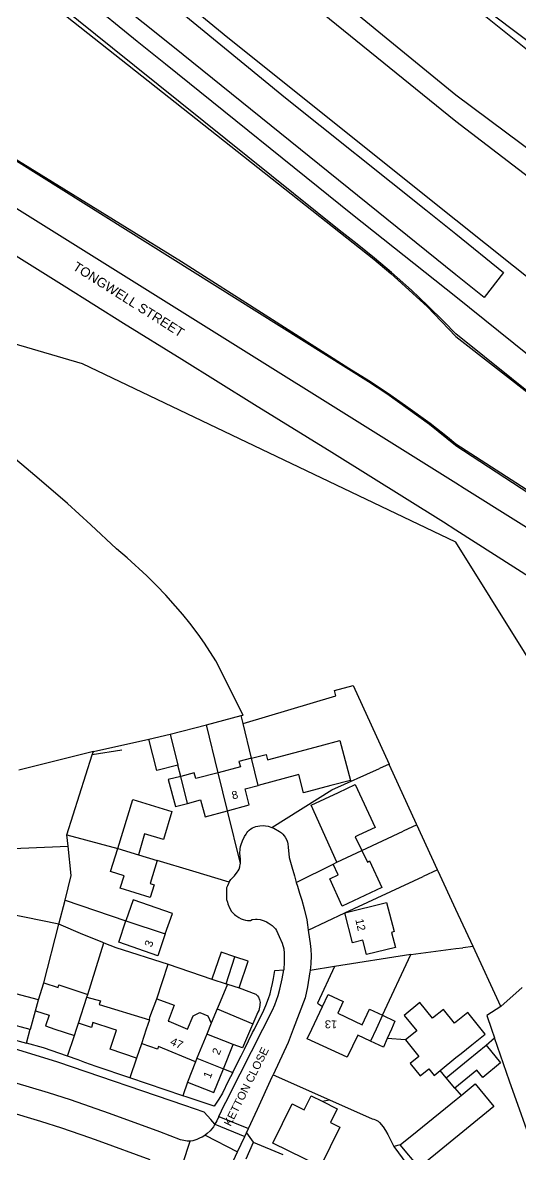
# Model space of a CAD drawing. Header units: millimetres. Extents: x 111502 to 977541, y 8702 to 1044108.
# Drawn here: x 487918.9 to 488012.1, y 241476.5 to 241688.7 of the extents above; entities that cross this region are included whole.
import ezdxf

# ---------------------------------------------------------------- set-up
doc = ezdxf.new("R2010")
doc.units = ezdxf.units.MM
doc.header["$LTSCALE"] = 0.25
doc.linetypes.add('DASHED2', pattern=[9.525, 6.35, -3.175])
doc.layers.add('E HVSS As Laid HV', color=10, linetype='Continuous')
doc.layers.add('X HVSS Site Background', color=8, linetype='Continuous')
doc.styles.add('OS Master Map$1$Standard', font='txt')

# ---------------------------------------------------------------- blocks, each defined once
blk = doc.blocks.new('OS MAP 060722')
at = {"layer": 'X HVSS Site Background', "flags": 128}
for points in [[(-994.78, 2718.39), (-867.98, 2614.69), (-867.98, 2614.69), (-810.58, 2568.09), (-810.58, 2568.09), (-781.88, 2544.99), (-781.88, 2544.99), (-771.46, 2537.2)], [(-995.68, 2700.79), (-901.73, 2623.49), (-901.73, 2623.49), (-810.58, 2548.84), (-810.58, 2548.84), (-782.71, 2528.02), (-782.71, 2528.02), (-754.83, 2508.08), (-754.83, 2508.08), (-730.33, 2489.18), (-730.33, 2489.18), (-728.88, 2488.03)], [(-995.93, 2695.69), (-870.08, 2592.19), (-870.08, 2592.19), (-810.58, 2543.89), (-810.58, 2543.89), (-733.53, 2484.78), (-733.53, 2484.78), (-732.08, 2483.63)], [(-996.88, 2677.69), (-853.28, 2559.54), (-853.28, 2559.54), (-810.58, 2525.39), (-810.58, 2525.39), (-783.48, 2503.69), (-783.48, 2503.69), (-772.72, 2496.39), (-772.72, 2496.39), (-742.03, 2473.48), (-742.03, 2473.48), (-740.48, 2472.28)], [(-997.18, 2665.34), (-996.88, 2674.39), (-996.88, 2674.39), (-986.48, 2666.59), (-986.48, 2666.59), (-953.63, 2640.04), (-953.63, 2640.04), (-925.53, 2616.84), (-925.53, 2616.84), (-895.08, 2591.34), (-895.08, 2591.34), (-866.73, 2568.19), (-866.73, 2568.19), (-842.53, 2548.29), (-842.53, 2548.29), (-816.23, 2527.29), (-816.23, 2527.29), (-810.58, 2522.74), (-810.58, 2522.74), (-801.68, 2515.54), (-801.68, 2515.54), (-805.33, 2510.84)], [(-805.33, 2510.84), (-810.58, 2515.09), (-810.58, 2515.09), (-863.58, 2557.89), (-863.58, 2557.89), (-890.73, 2579.64), (-890.73, 2579.64), (-917.73, 2601.74), (-917.73, 2601.74), (-945.88, 2624.24), (-945.88, 2624.24), (-969.88, 2643.74), (-969.88, 2643.74), (-989.78, 2659.29), (-989.78, 2659.29), (-997.18, 2665.34)], [(-997.46, 2661.01), (-884.38, 2570.49), (-884.38, 2570.49), (-880.08, 2566.94), (-880.08, 2566.94), (-870.28, 2558.89), (-870.28, 2558.89), (-864.98, 2554.64), (-864.98, 2554.64), (-829.98, 2526.39), (-829.98, 2526.39), (-810.58, 2510.99), (-810.58, 2510.99), (-797.18, 2500.19), (-797.18, 2500.19), (-788.78, 2493.39), (-788.78, 2493.39), (-748.88, 2463.19), (-748.88, 2463.19), (-747.58, 2462.24)], [(-969.13, 2631.34), (-825.98, 2518.04), (-825.98, 2518.04), (-822.78, 2515.34), (-822.78, 2515.34), (-815.98, 2509.14), (-815.98, 2509.14), (-810.58, 2503.52), (-810.58, 2503.52), (-757.33, 2461.99)], [(-810.7, 2483.09), (-815.53, 2487.04), (-815.53, 2487.04), (-823.53, 2492.74), (-823.53, 2492.74), (-826.98, 2495.04), (-826.98, 2495.04), (-933.78, 2561.99), (-933.78, 2561.99), (-938.28, 2565.64)], [(-758.18, 2461.89), (-810.58, 2504.04), (-810.58, 2504.04), (-812.83, 2506.34), (-812.83, 2506.34), (-815.83, 2509.29), (-815.83, 2509.29), (-818.93, 2512.19), (-818.93, 2512.19), (-822.63, 2515.49), (-822.63, 2515.49), (-825.83, 2518.19), (-825.83, 2518.19), (-829.08, 2520.84), (-829.08, 2520.84), (-832.43, 2523.44), (-832.43, 2523.44), (-874.88, 2557.54), (-874.88, 2557.54), (-909.33, 2585.34)], [(-760.73, 2451.14), (-810.58, 2483.34), (-810.58, 2483.34), (-812.18, 2484.64), (-812.18, 2484.64), (-815.43, 2487.19), (-815.43, 2487.19), (-820.03, 2490.54), (-820.03, 2490.54), (-823.43, 2492.89), (-823.43, 2492.89), (-826.88, 2495.19), (-826.88, 2495.19), (-830.63, 2497.54), (-830.63, 2497.54), (-861.98, 2517.54), (-861.98, 2517.54), (-901.03, 2541.64), (-901.03, 2541.64), (-933.48, 2561.99), (-933.48, 2561.99), (-938.13, 2565.79)], [(-767.44, 2542.22), (-771.06, 2540.14), (-771.06, 2540.14), (-792.08, 2555.09), (-792.08, 2555.09), (-810.58, 2569.04), (-810.58, 2569.04), (-859.93, 2609.79), (-859.93, 2609.79), (-876.83, 2623.84), (-876.83, 2623.84), (-876.48, 2624.84)], [(-761.78, 2444.89), (-764.28, 2446.59), (-764.28, 2446.59), (-771.83, 2451.69), (-771.83, 2451.69), (-809.03, 2475.04), (-809.03, 2475.04), (-810.58, 2476.04), (-810.58, 2476.04), (-929.63, 2550.44), (-929.63, 2550.44), (-937.88, 2555.59), (-937.88, 2555.59), (-941.73, 2557.99), (-941.73, 2557.99), (-942.13, 2558.29), (-942.13, 2558.29), (-944.98, 2560.34), (-944.98, 2560.34), (-946.51, 2561.57), (-946.51, 2561.57), (-947.73, 2562.54)], [(-895.98, 2520.49), (-883.93, 2513.04), (-883.93, 2513.04), (-872.83, 2506.04), (-872.83, 2506.04), (-861.93, 2499.29), (-861.93, 2499.29), (-848.28, 2490.79), (-848.28, 2490.79), (-833.83, 2481.84), (-833.83, 2481.84), (-812.93, 2468.79), (-812.93, 2468.79), (-810.58, 2467.29), (-810.58, 2467.29), (-785.28, 2451.09)], [(-791.33, 2434.04), (-810.58, 2464.95), (-810.58, 2464.95), (-880.53, 2498.42), (-880.53, 2498.42), (-893.48, 2502.22)], [(-850.78, 2432.44), (-850.43, 2432.54), (-850.43, 2432.54), (-855.53, 2442.69), (-855.53, 2442.69), (-857.68, 2446.04), (-857.68, 2446.04), (-858.88, 2447.74), (-858.88, 2447.74), (-860.43, 2449.79), (-860.43, 2449.79), (-861.73, 2451.39), (-861.73, 2451.39), (-863.08, 2452.94), (-863.08, 2452.94), (-864.93, 2455.04), (-864.93, 2455.04), (-866.68, 2456.84), (-866.68, 2456.84), (-868.48, 2458.64), (-868.48, 2458.64), (-872.18, 2462.04), (-872.18, 2462.04), (-874.13, 2463.69), (-874.13, 2463.69), (-878.93, 2468.19), (-878.93, 2468.19), (-883.33, 2472.19), (-883.33, 2472.19), (-888.63, 2476.74), (-888.63, 2476.74), (-895.53, 2482.59)], [(-760.43, 2450.19), (-810.58, 2482.99), (-810.58, 2482.99), (-810.7, 2483.09)], [(-850.43, 2430.97), (-833.09, 2436.13), (-833.09, 2436.13), (-833.3, 2437.14), (-833.3, 2437.14), (-829.83, 2438.09), (-829.83, 2438.09), (-823.12, 2423.33)], [(-857.33, 2430.74), (-850.78, 2432.44)], [(-850.43, 2430.97), (-850.78, 2432.44)], [(-864.13, 2428.99), (-857.33, 2430.74)], [(-855.13, 2421.74), (-857.33, 2430.74)], [(-848.88, 2424.44), (-850.43, 2430.97)], [(-878.48, 2425.69), (-868.08, 2428)], [(-868.08, 2428), (-864.13, 2428.99)], [(-862.65, 2423.13), (-866.6, 2422.13), (-866.6, 2422.13), (-868.08, 2428)], [(-864.13, 2428.99), (-862.65, 2423.13)], [(-848.88, 2424.44), (-846.13, 2425.14), (-846.13, 2425.14), (-845.88, 2424.14), (-845.88, 2424.14), (-836.02, 2426.79), (-836.02, 2426.79), (-832.31, 2427.78), (-832.31, 2427.78), (-830.31, 2420.28), (-830.31, 2420.28), (-834.03, 2419.32), (-834.03, 2419.32), (-839.13, 2417.99), (-839.13, 2417.99), (-840.03, 2421.39), (-840.03, 2421.39), (-847.63, 2419.34)], [(-878.48, 2425.69), (-892.43, 2422.19)], [(-883.43, 2410.09), (-878.68, 2425.09)], [(-873.13, 2425.94), (-878.68, 2425.09)], [(-878.68, 2425.09), (-878.48, 2425.69)], [(-862.13, 2421.04), (-862.65, 2423.13)], [(-848.88, 2424.44), (-851.23, 2423.84), (-851.23, 2423.84), (-850.93, 2422.84), (-850.93, 2422.84), (-855.13, 2421.74)], [(-847.63, 2419.34), (-848.88, 2424.44)], [(-823.12, 2423.33), (-824.88, 2422.54)], [(-817.93, 2411.99), (-817.98, 2412.09), (-817.98, 2412.09), (-823.03, 2423.14), (-823.03, 2423.14), (-823.12, 2423.33)], [(-862.13, 2421.04), (-864.48, 2420.44), (-864.48, 2420.44), (-863.13, 2415.39), (-863.13, 2415.39), (-860.88, 2415.99)], [(-855.13, 2421.74), (-859.28, 2420.64), (-859.28, 2420.64), (-859.58, 2421.74), (-859.58, 2421.74), (-862.13, 2421.04)], [(-860.88, 2415.99), (-862.13, 2421.04)], [(-853.38, 2414.59), (-855.13, 2421.74)], [(-833.83, 2418.54), (-824.88, 2422.54)], [(-853.38, 2414.59), (-849.28, 2415.69), (-849.28, 2415.69), (-850.08, 2418.69), (-850.08, 2418.69), (-847.63, 2419.34)], [(-832.88, 2404.94), (-837.73, 2415.64), (-837.73, 2415.64), (-832.58, 2418.04), (-832.58, 2418.04), (-829.44, 2419.5), (-829.44, 2419.5), (-825.69, 2411.45), (-825.69, 2411.45), (-828.84, 2410.01), (-828.84, 2410.01), (-829.43, 2409.74), (-829.43, 2409.74), (-828.23, 2407.14)], [(-873.93, 2407.54), (-871.08, 2416.74), (-871.08, 2416.74), (-863.78, 2414.44), (-863.78, 2414.44), (-865.38, 2409.19), (-865.38, 2409.19), (-868.88, 2410.29), (-868.88, 2410.29), (-870.03, 2406.34)], [(-860.88, 2415.99), (-858.43, 2416.64), (-858.43, 2416.64), (-857.58, 2413.49), (-857.58, 2413.49), (-853.38, 2414.59)], [(-845.08, 2411.49), (-833.83, 2418.54)], [(-850.96, 2404.74), (-853.38, 2414.59)], [(-850.96, 2404.74), (-850.93, 2405.04), (-850.93, 2405.04), (-850.93, 2405.54), (-850.93, 2405.54), (-850.98, 2406.14), (-850.98, 2406.14), (-851.03, 2406.59), (-851.03, 2406.59), (-850.98, 2407.44), (-850.98, 2407.44), (-850.93, 2407.89), (-850.93, 2407.89), (-850.83, 2408.29), (-850.83, 2408.29), (-850.58, 2408.99), (-850.58, 2408.99), (-850.18, 2409.79), (-850.18, 2409.79), (-849.88, 2410.19), (-849.88, 2410.19), (-849.73, 2410.44), (-849.73, 2410.44), (-849.53, 2410.69), (-849.53, 2410.69), (-849.28, 2410.99), (-849.28, 2410.99), (-848.98, 2411.24), (-848.98, 2411.24), (-848.68, 2411.39), (-848.68, 2411.39), (-848.08, 2411.64), (-848.08, 2411.64), (-847.68, 2411.74), (-847.68, 2411.74), (-847.33, 2411.79), (-847.33, 2411.79), (-846.68, 2411.84), (-846.68, 2411.84), (-846.23, 2411.79), (-846.23, 2411.79), (-845.73, 2411.69), (-845.73, 2411.69), (-845.08, 2411.49)], [(-845.08, 2411.49), (-844.68, 2411.34), (-844.68, 2411.34), (-843.63, 2410.74), (-843.63, 2410.74), (-843.28, 2410.44), (-843.28, 2410.44), (-843.03, 2410.19), (-843.03, 2410.19), (-842.78, 2409.89), (-842.78, 2409.89), (-842.58, 2409.64), (-842.58, 2409.64), (-842.28, 2409.09), (-842.28, 2409.09), (-842.13, 2408.74), (-842.13, 2408.74), (-842.08, 2408.39), (-842.08, 2408.39), (-841.98, 2407.79), (-841.98, 2407.79), (-841.83, 2405.84), (-841.83, 2405.84), (-841.33, 2404.09), (-841.33, 2404.09), (-840.83, 2402.39), (-840.83, 2402.39), (-840.48, 2401.14)], [(-828.23, 2407.14), (-820.48, 2410.79)], [(-817.93, 2411.99), (-820.48, 2410.79)], [(-814.05, 2403.54), (-817.93, 2411.99)], [(-883.43, 2410.09), (-873.93, 2407.54)], [(-883.23, 2407.99), (-883.43, 2410.09)], [(-900.98, 2407.24), (-883.23, 2407.99)], [(-883.78, 2397.84), (-882.63, 2402.44), (-882.63, 2402.44), (-883.23, 2407.99)], [(-866.53, 2405.29), (-867.83, 2400.94), (-867.83, 2400.94), (-867.08, 2400.74), (-867.08, 2400.74), (-867.83, 2398.34), (-867.83, 2398.34), (-873.48, 2400.09), (-873.48, 2400.09), (-872.73, 2402.39), (-872.73, 2402.39), (-875.28, 2403.19), (-875.28, 2403.19), (-873.93, 2407.54)], [(-873.93, 2407.54), (-870.03, 2406.34)], [(-870.03, 2406.34), (-866.53, 2405.29)], [(-828.23, 2407.14), (-827.18, 2404.94), (-827.18, 2404.94), (-826.78, 2405.19), (-826.78, 2405.19), (-824.48, 2400.19), (-824.48, 2400.19), (-831.88, 2396.74), (-831.88, 2396.74), (-834.23, 2401.84), (-834.23, 2401.84), (-832.63, 2402.59), (-832.63, 2402.59), (-833.58, 2404.59)], [(-832.88, 2404.94), (-828.23, 2407.14)], [(-859.85, 2403.29), (-866.53, 2405.29)], [(-853.04, 2401.24), (-852.98, 2401.34), (-852.98, 2401.34), (-852.73, 2401.69), (-852.73, 2401.69), (-852.43, 2402.04), (-852.43, 2402.04), (-852.08, 2402.39), (-852.08, 2402.39), (-851.53, 2403.09), (-851.53, 2403.09), (-851.38, 2403.34), (-851.38, 2403.34), (-851.18, 2403.64), (-851.18, 2403.64), (-851.03, 2404.09), (-851.03, 2404.09), (-850.98, 2404.59), (-850.98, 2404.59), (-850.96, 2404.74)], [(-840.48, 2401.14), (-833.58, 2404.59)], [(-833.58, 2404.59), (-832.88, 2404.94)], [(-853.04, 2401.24), (-859.85, 2403.29)], [(-831.38, 2395.44), (-816.73, 2402.29)], [(-814.05, 2403.54), (-816.73, 2402.29)], [(-807.37, 2389.16), (-810.58, 2396.09), (-810.58, 2396.09), (-813.93, 2403.29), (-813.93, 2403.29), (-814.05, 2403.54)], [(-853.04, 2401.24), (-853.18, 2400.99), (-853.18, 2400.99), (-853.38, 2400.54), (-853.38, 2400.54), (-853.53, 2400.14), (-853.53, 2400.14), (-853.58, 2399.09), (-853.58, 2399.09), (-853.58, 2397.99), (-853.58, 2397.99), (-853.38, 2397.44), (-853.38, 2397.44), (-853.28, 2397.14), (-853.28, 2397.14), (-852.98, 2396.39), (-852.98, 2396.39), (-852.63, 2395.74), (-852.63, 2395.74), (-852.33, 2395.39), (-852.33, 2395.39), (-852.08, 2395.14), (-852.08, 2395.14), (-851.78, 2394.94), (-851.78, 2394.94), (-851.23, 2394.59), (-851.23, 2394.59), (-850.83, 2394.34), (-850.83, 2394.34), (-850.43, 2394.19), (-850.43, 2394.19), (-849.98, 2394.09), (-849.98, 2394.09), (-849.63, 2394.04), (-849.63, 2394.04), (-849.08, 2394.04), (-849.08, 2394.04), (-848.73, 2394.19), (-848.73, 2394.19), (-848.13, 2394.29), (-848.13, 2394.29), (-847.83, 2394.29), (-847.83, 2394.29), (-847.23, 2394.19), (-847.23, 2394.19), (-846.48, 2393.94), (-846.48, 2393.94), (-846.08, 2393.79), (-846.08, 2393.79), (-845.73, 2393.59), (-845.73, 2393.59), (-845.03, 2393.09), (-845.03, 2393.09), (-844.68, 2392.79), (-844.68, 2392.79), (-844.38, 2392.44), (-844.38, 2392.44), (-844.18, 2392.14), (-844.18, 2392.14), (-843.68, 2391.04), (-843.68, 2391.04), (-843.13, 2389.79), (-843.13, 2389.79), (-842.83, 2388.74), (-842.83, 2388.74), (-842.73, 2387.94), (-842.73, 2387.94), (-842.73, 2386.29), (-842.73, 2386.29), (-842.83, 2384.79)], [(-840.48, 2401.14), (-840.28, 2400.44), (-840.28, 2400.44), (-839.88, 2399.14), (-839.88, 2399.14), (-839.43, 2397.84), (-839.43, 2397.84), (-838.98, 2396.24), (-838.98, 2396.24), (-838.53, 2394.14), (-838.53, 2394.14), (-838.38, 2393.24), (-838.38, 2393.24), (-838.24, 2392.23)], [(-884.93, 2393.34), (-883.78, 2397.84)], [(-883.78, 2397.84), (-872.38, 2393.99)], [(-865.03, 2391.54), (-863.68, 2395.34), (-863.68, 2395.34), (-871.03, 2397.89), (-871.03, 2397.89), (-872.38, 2393.99)], [(-838.24, 2392.23), (-831.38, 2395.44)], [(-831.38, 2395.44), (-823.58, 2397.39), (-823.58, 2397.39), (-822.18, 2391.94), (-822.18, 2391.94), (-822.63, 2391.79), (-822.63, 2391.79), (-821.93, 2388.99), (-821.93, 2388.99), (-827.33, 2387.64), (-827.33, 2387.64), (-828.03, 2390.34), (-828.03, 2390.34), (-829.98, 2389.84), (-829.98, 2389.84), (-831.38, 2395.44)], [(-884.93, 2393.34), (-894.45, 2395.27)], [(-887.78, 2382.34), (-884.93, 2393.34)], [(-876.53, 2389.84), (-880.48, 2391.39), (-880.48, 2391.39), (-884.93, 2393.34)], [(-865.03, 2391.54), (-866.43, 2387.44), (-866.43, 2387.44), (-873.73, 2389.99), (-873.73, 2389.99), (-872.38, 2393.99)], [(-872.38, 2393.99), (-865.03, 2391.54)], [(-838.24, 2392.23), (-838.18, 2391.79), (-838.18, 2391.79), (-837.88, 2389.69), (-837.88, 2389.69), (-837.78, 2388.59), (-837.78, 2388.59), (-837.73, 2387.49), (-837.73, 2387.49), (-837.78, 2385.89), (-837.78, 2385.89), (-837.9, 2384.67)], [(-879.53, 2380.19), (-876.53, 2389.84)], [(-876.53, 2389.84), (-874.28, 2388.99), (-874.28, 2388.99), (-864.48, 2385.84)], [(-807.37, 2389.16), (-809.28, 2388.94)], [(-802.18, 2377.94), (-807.37, 2389.16)], [(-851.98, 2387.24), (-854.58, 2388.09), (-854.58, 2388.09), (-856.28, 2383.04)], [(-853.63, 2382.19), (-851.98, 2387.24)], [(-851.18, 2381.39), (-849.48, 2386.39), (-849.48, 2386.39), (-851.98, 2387.24)], [(-819.03, 2387.64), (-833.33, 2385.39)], [(-824.33, 2376.29), (-819.03, 2387.64)], [(-819.03, 2387.64), (-810.58, 2388.79), (-810.58, 2388.79), (-809.28, 2388.94)], [(-888.78, 2379.14), (-897.33, 2381.39), (-897.33, 2381.39), (-896.48, 2385.34), (-896.48, 2385.34), (-899.03, 2385.99)], [(-866.61, 2379.37), (-864.48, 2385.84)], [(-864.48, 2385.84), (-856.28, 2383.04)], [(-855.01, 2357.26), (-853.98, 2359.44), (-853.98, 2359.44), (-853.38, 2360.54), (-853.38, 2360.54), (-853.13, 2361.09), (-853.13, 2361.09), (-846.73, 2373.69), (-846.73, 2373.69), (-844.93, 2377.24), (-844.93, 2377.24), (-844.53, 2378.24), (-844.53, 2378.24), (-843.88, 2379.99), (-843.88, 2379.99), (-843.58, 2381.14), (-843.58, 2381.14), (-843.13, 2383.09), (-843.13, 2383.09), (-842.83, 2384.79)], [(-850.78, 2368.64), (-850.18, 2369.89), (-850.18, 2369.89), (-848.68, 2373.04), (-848.68, 2373.04), (-848.33, 2373.69), (-848.33, 2373.69), (-846.58, 2377.24), (-846.58, 2377.24), (-846.18, 2378.09), (-846.18, 2378.09), (-845.68, 2379.39), (-845.68, 2379.39), (-845.38, 2380.29), (-845.38, 2380.29), (-845.18, 2381.14), (-845.18, 2381.14), (-844.93, 2382.24), (-844.93, 2382.24), (-844.73, 2383.19), (-844.73, 2383.19), (-844.48, 2384.69), (-844.48, 2384.69), (-842.83, 2384.79)], [(-833.33, 2385.39), (-837.9, 2384.67)], [(-833.33, 2385.39), (-836.53, 2378.54), (-836.53, 2378.54), (-835.58, 2377.94)], [(-856.28, 2383.04), (-853.63, 2382.19)], [(-837.9, 2384.67), (-837.93, 2384.39), (-837.93, 2384.39), (-838.38, 2381.59), (-838.38, 2381.59), (-838.83, 2379.54), (-838.83, 2379.54), (-841.08, 2373.69), (-841.08, 2373.69), (-842.03, 2371.14), (-842.03, 2371.14), (-844.83, 2365.07)], [(-855.71, 2355.86), (-856.51, 2356.74), (-856.51, 2356.74), (-857.75, 2358.08), (-857.75, 2358.08), (-861.33, 2359.34), (-861.33, 2359.34), (-885.13, 2367.49), (-885.13, 2367.49), (-890.98, 2369.29), (-890.98, 2369.29), (-896.03, 2370.79)], [(-900.23, 2380.69), (-897.68, 2380.09), (-897.68, 2380.09), (-898.78, 2375.89), (-898.78, 2375.89), (-890.38, 2373.69), (-890.38, 2373.69), (-890.29, 2373.66)], [(-888.78, 2379.14), (-887.78, 2382.34)], [(-887.78, 2382.34), (-885.08, 2381.49), (-885.08, 2381.49), (-884.93, 2381.99), (-884.93, 2381.99), (-879.53, 2380.19)], [(-853.38, 2382.09), (-854.73, 2378.81), (-854.73, 2378.81), (-855.28, 2377.49)], [(-853.63, 2382.19), (-853.38, 2382.09)], [(-853.38, 2382.09), (-851.18, 2381.39)], [(-851.18, 2381.39), (-848.08, 2380.24), (-848.08, 2380.24), (-847.78, 2379.89), (-847.78, 2379.89), (-847.58, 2379.64), (-847.58, 2379.64), (-847.38, 2379.14), (-847.38, 2379.14), (-847.28, 2378.64), (-847.28, 2378.64), (-847.33, 2378.34), (-847.33, 2378.34), (-847.33, 2378.09), (-847.33, 2378.09), (-847.38, 2377.79), (-847.38, 2377.79), (-847.53, 2377.19), (-847.53, 2377.19), (-847.68, 2376.84), (-847.68, 2376.84), (-848.63, 2374.69)], [(-798.18, 2381.49), (-802.18, 2377.94)], [(-889.33, 2377.09), (-888.78, 2379.14)], [(-881.28, 2374.79), (-879.68, 2379.69)], [(-879.68, 2379.69), (-879.53, 2380.19)], [(-879.68, 2379.69), (-877.18, 2378.99), (-877.18, 2378.99), (-877.38, 2378.29), (-877.38, 2378.29), (-867.98, 2375.44)], [(-867.98, 2375.44), (-867.88, 2375.94), (-867.88, 2375.94), (-866.61, 2379.37)], [(-866.61, 2379.37), (-863.36, 2378.17), (-863.36, 2378.17), (-864.47, 2375.18), (-864.47, 2375.18), (-864.38, 2375.14), (-864.38, 2375.14), (-860.83, 2373.69), (-860.83, 2373.69), (-859.81, 2376.16), (-859.81, 2376.16), (-858.55, 2376.77), (-858.55, 2376.77), (-857.06, 2376.15), (-857.06, 2376.15), (-856.41, 2374.76)], [(-835.58, 2377.94), (-834.54, 2380.18), (-834.54, 2380.18), (-831.7, 2378.87), (-831.7, 2378.87), (-832.73, 2376.63), (-832.73, 2376.63), (-828.13, 2374.49), (-828.13, 2374.49), (-826.78, 2377.44), (-826.78, 2377.44), (-824.33, 2376.29)], [(-813.57, 2365.9), (-810.58, 2368.34), (-810.58, 2368.34), (-809.63, 2369.09), (-809.63, 2369.09), (-807.6, 2370.72), (-807.6, 2370.72), (-805.12, 2372.72), (-805.12, 2372.72), (-808.38, 2376.77), (-808.38, 2376.77), (-810.86, 2374.77), (-810.86, 2374.77), (-812.95, 2377.37), (-812.95, 2377.37), (-814.98, 2375.74), (-814.98, 2375.74), (-817.34, 2378.64), (-817.34, 2378.64), (-820.31, 2376.22), (-820.31, 2376.22), (-817.94, 2373.32), (-817.94, 2373.32), (-820.03, 2371.64)], [(-890.29, 2373.66), (-890.28, 2373.69), (-890.28, 2373.69), (-889.33, 2377.09)], [(-889.33, 2377.09), (-886.78, 2376.29), (-886.78, 2376.29), (-887.43, 2374.29), (-887.43, 2374.29), (-885.68, 2373.69), (-885.68, 2373.69), (-882.03, 2372.49)], [(-855.28, 2377.49), (-856.41, 2374.76)], [(-855.28, 2377.49), (-848.63, 2374.69)], [(-826.58, 2371.44), (-828.98, 2372.54), (-828.98, 2372.54), (-830.93, 2368.39), (-830.93, 2368.39), (-838.43, 2371.84), (-838.43, 2371.84), (-837.58, 2373.69), (-837.58, 2373.69), (-835.58, 2377.94)], [(-824.33, 2376.29), (-825.53, 2373.69), (-825.53, 2373.69), (-826.58, 2371.44)], [(-824.33, 2376.29), (-822.03, 2375.14), (-822.03, 2375.14), (-822.68, 2373.69), (-822.68, 2373.69), (-823.45, 2371.93)], [(-802.18, 2377.94), (-804.83, 2376.24), (-804.83, 2376.24), (-803.93, 2373.69), (-803.93, 2373.69), (-803.38, 2372.04)], [(-882.03, 2372.49), (-881.63, 2373.69), (-881.63, 2373.69), (-881.28, 2374.79)], [(-870.38, 2368.24), (-875.33, 2369.89), (-875.33, 2369.89), (-874.13, 2373.49), (-874.13, 2373.49), (-874.78, 2373.69), (-874.78, 2373.69), (-878.58, 2374.89), (-878.58, 2374.89), (-878.83, 2373.99), (-878.83, 2373.99), (-881.28, 2374.79)], [(-867.98, 2375.44), (-868.58, 2373.69), (-868.58, 2373.69), (-869.48, 2370.94)], [(-856.41, 2374.76), (-857.23, 2372.74)], [(-848.63, 2374.69), (-849.08, 2373.69), (-849.08, 2373.69), (-850.58, 2370.14), (-850.58, 2370.14), (-852.28, 2370.79)], [(-901.73, 2374.06), (-901.03, 2373.89), (-901.03, 2373.89), (-900.33, 2373.69), (-900.33, 2373.69), (-894.18, 2371.94), (-894.18, 2371.94), (-891.03, 2371.04), (-891.03, 2371.04), (-891.02, 2371.04)], [(-891.02, 2371.04), (-890.29, 2373.66)], [(-883.32, 2368.61), (-882.03, 2372.49)], [(-857.23, 2372.74), (-859.08, 2368.24)], [(-852.28, 2370.79), (-857.23, 2372.74)], [(-804.96, 2370.66), (-803.38, 2372.04)], [(-795.73, 2350.44), (-800.53, 2363.89), (-800.53, 2363.89), (-803.38, 2372.04)], [(-860.36, 2352.67), (-860.91, 2352.67), (-860.91, 2352.67), (-862.17, 2352.93), (-862.17, 2352.93), (-866.03, 2354.44), (-866.03, 2354.44), (-875.48, 2357.84), (-875.48, 2357.84), (-882.78, 2360.39), (-882.78, 2360.39), (-886.88, 2361.74), (-886.88, 2361.74), (-893.38, 2363.64)], [(-883.32, 2368.61), (-887.83, 2370.14), (-887.83, 2370.14), (-891.02, 2371.04)], [(-869.48, 2370.94), (-870.38, 2368.24)], [(-859.33, 2367.54), (-866.28, 2370.39), (-866.28, 2370.39), (-866.48, 2369.89), (-866.48, 2369.89), (-869.33, 2370.89), (-869.33, 2370.89), (-869.48, 2370.94)], [(-854.13, 2366.24), (-852.28, 2370.79)], [(-823.45, 2371.93), (-824.18, 2370.29), (-824.18, 2370.29), (-826.58, 2371.44)], [(-820.03, 2371.64), (-823.45, 2371.93)], [(-820.03, 2371.64), (-817.53, 2368.55), (-817.53, 2368.55), (-819.16, 2367.23), (-819.16, 2367.23), (-817.29, 2364.9), (-817.29, 2364.9), (-815.66, 2366.21), (-815.66, 2366.21), (-814.68, 2364.99), (-814.68, 2364.99), (-813.57, 2365.9)], [(-812.43, 2364.54), (-808.28, 2367.94), (-808.28, 2367.94), (-804.96, 2370.66)], [(-804.96, 2370.66), (-802.24, 2367.34), (-802.24, 2367.34), (-805.55, 2364.62), (-805.55, 2364.62), (-806.68, 2365.99), (-806.68, 2365.99), (-810.78, 2362.59)], [(-871.63, 2364.54), (-877.98, 2366.69), (-877.98, 2366.69), (-880.08, 2367.44), (-880.08, 2367.44), (-881.33, 2367.94), (-881.33, 2367.94), (-883.32, 2368.61)], [(-870.38, 2368.24), (-871.63, 2364.54)], [(-859.08, 2368.24), (-859.33, 2367.54)], [(-859.08, 2368.24), (-854.13, 2366.24)], [(-852.39, 2365.54), (-852.23, 2365.84), (-852.23, 2365.84), (-850.78, 2368.64)], [(-859.33, 2367.54), (-860.88, 2363.74)], [(-860.88, 2363.74), (-855.93, 2361.79), (-855.93, 2361.79), (-854.13, 2366.24)], [(-854.13, 2366.24), (-852.39, 2365.54)], [(-812.43, 2364.54), (-813.57, 2365.9)], [(-861.73, 2361.14), (-871.63, 2364.54)], [(-852.39, 2365.54), (-853.23, 2363.89), (-853.23, 2363.89), (-854.33, 2361.64), (-854.33, 2361.64), (-854.98, 2360.54), (-854.98, 2360.54), (-855.88, 2359.24), (-855.88, 2359.24), (-860.93, 2360.89), (-860.93, 2360.89), (-861.73, 2361.14)], [(-860.88, 2363.74), (-861.73, 2361.14)], [(-849.44, 2355.07), (-847.78, 2358.64), (-847.78, 2358.64), (-844.98, 2364.74), (-844.98, 2364.74), (-844.83, 2365.07)], [(-844.83, 2365.07), (-834.28, 2360.39)], [(-810.78, 2362.59), (-812.43, 2364.54)], [(-809.64, 2361.25), (-806.96, 2363.43), (-806.96, 2363.43), (-803.51, 2359.16), (-803.51, 2359.16), (-817.46, 2347.7), (-817.46, 2347.7), (-821.01, 2352)], [(-810.78, 2362.59), (-809.64, 2361.25)], [(-835.63, 2360.14), (-832.83, 2358.74), (-832.83, 2358.74), (-834.08, 2356.19), (-834.08, 2356.19), (-832.31, 2355.31), (-832.31, 2355.31), (-835.96, 2347.91), (-835.96, 2347.91), (-838.98, 2349.39), (-838.98, 2349.39), (-844.88, 2352.29), (-844.88, 2352.29), (-841.28, 2359.69), (-841.28, 2359.69), (-838.98, 2358.54), (-838.98, 2358.54), (-837.68, 2361.14), (-837.68, 2361.14), (-835.63, 2360.14)], [(-835.63, 2360.14), (-834.28, 2360.39)], [(-834.28, 2360.39), (-826.28, 2356.84), (-826.28, 2356.84), (-825.98, 2356.79), (-825.98, 2356.79), (-825.68, 2356.69), (-825.68, 2356.69), (-825.43, 2356.54), (-825.43, 2356.54), (-825.13, 2356.39), (-825.13, 2356.39), (-824.88, 2356.19), (-824.88, 2356.19), (-824.23, 2355.34), (-824.23, 2355.34), (-823.78, 2354.69), (-823.78, 2354.69), (-823.33, 2353.89), (-823.33, 2353.89), (-822.23, 2351.69)], [(-821.01, 2352), (-817.86, 2354.57), (-817.86, 2354.57), (-810.57, 2360.5), (-810.57, 2360.5), (-809.64, 2361.25)], [(-896.78, 2358.89), (-894.83, 2358.34), (-894.83, 2358.34), (-888.38, 2356.44), (-888.38, 2356.44), (-884.43, 2355.19), (-884.43, 2355.19), (-879.23, 2353.34), (-879.23, 2353.34), (-877.43, 2352.74), (-877.43, 2352.74), (-867.88, 2349.24)], [(-855.01, 2357.26), (-855.37, 2356.49), (-855.37, 2356.49), (-855.71, 2355.86)], [(-855.01, 2357.26), (-849.44, 2355.07)], [(-855.71, 2355.86), (-855.98, 2355.37), (-855.98, 2355.37), (-856.64, 2354.59), (-856.64, 2354.59), (-857.16, 2354.1), (-857.16, 2354.1), (-857.54, 2353.8)], [(-855.71, 2355.86), (-850.15, 2353.55)], [(-849.83, 2354.24), (-849.44, 2355.07)], [(-857.54, 2353.8), (-857.61, 2353.75), (-857.61, 2353.75), (-858.14, 2353.43), (-858.14, 2353.43), (-858.47, 2353.26), (-858.47, 2353.26), (-859.11, 2352.97), (-859.11, 2352.97), (-859.84, 2352.74), (-859.84, 2352.74), (-860.36, 2352.67)], [(-857.54, 2353.8), (-851.47, 2350.68)], [(-851.47, 2350.68), (-850.15, 2353.55)], [(-850.15, 2353.55), (-849.83, 2354.24)], [(-849.83, 2354.24), (-848.55, 2352.46)], [(-863.18, 2344.09), (-860.36, 2352.67)], [(-848.55, 2352.46), (-848.53, 2352.44), (-848.53, 2352.44), (-849.96, 2349.32)], [(-848.55, 2352.46), (-842.98, 2350.14)], [(-821.01, 2352), (-822.23, 2351.69)], [(-822.23, 2351.69), (-815.08, 2341.99)], [(-856.01, 2340.85), (-851.47, 2350.68)]]:
    blk.add_lwpolyline(points, dxfattribs=at)
at = {"layer": 'X HVSS Site Background', "attachment_point": 7, "style": 'OS Master Map$1$Standard'}
for s, insert, char_height, rotation in [('{\\farial|b0|i0|c0|p34;TONGWELL STREET}', (-882.51, 2516.14), 1.75, 327.6), ('{\\farial|b0|i0|c0|p34;8}', (-852.36, 2416.68), 1.5, 15.2), ('{\\farial|b0|i0|c0|p34;12}', (-829.44, 2394.2), 1.5, 282.9), ('{\\farial|b0|i0|c0|p34;3}', (-867.55, 2388.91), 1.5, 70.7), ('{\\farial|b0|i0|c0|p34;13}', (-832.79, 2375.29), 1.5, 178.1), ('{\\farial|b0|i0|c0|p34;47}', (-864.23, 2370.8), 1.5, 336.6), ('{\\farial|b0|i0|c0|p34;2}', (-854.94, 2368.68), 1.5, 67.5), ('{\\farial|b0|i0|c0|p34;KETTON CLOSE}', (-852.77, 2355.32), 1.5, 63.5), ('{\\farial|b0|i0|c0|p34;1}', (-856.59, 2364.28), 1.5, 67.5)]:
    blk.add_mtext(s, dxfattribs=dict(at, insert=insert, char_height=char_height, rotation=rotation))

msp = doc.modelspace()

# ---------------------------------------------------------------- linework, layer by layer
at = {"lineweight": 0}
msp.add_circle((488727.82, 239008.33), 11388.42, dxfattribs=at)

# ---------------------------------------------------------------- block references
at = {"layer": 'E HVSS As Laid HV', "linetype": 'DASHED2', "lineweight": 0}
msp.add_blockref('OS MAP 060722', (488810.58, 239126.31), dxfattribs=at)

doc.saveas('drawing.dxf')
